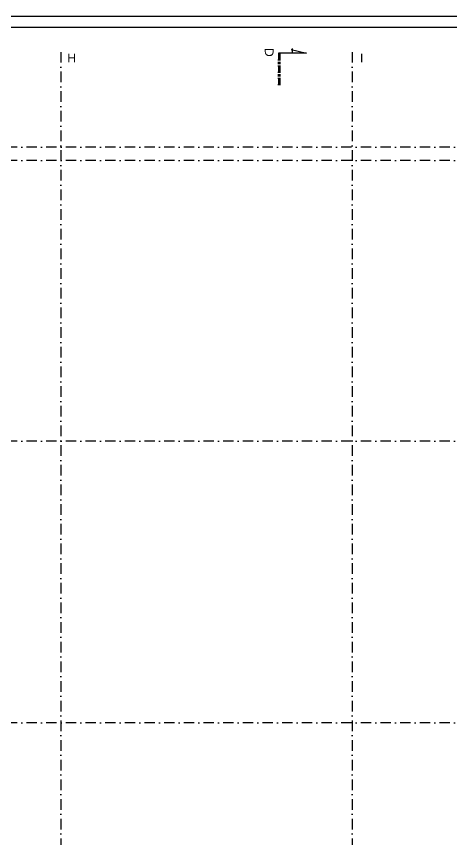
# Model space of a CAD drawing. Extents: x 4511820 to 5180432, y -1526536 to -944957.
# Drawn here: x 5013183 to 5023096, y -1414598 to -1395841 of the extents above; entities that cross this region are included whole.
import ezdxf

# ---------------------------------------------------------------- set-up
doc = ezdxf.new("R2010")
doc.units = 0
doc.header["$MEASUREMENT"] = 0
doc.linetypes.add('BODKOCIARKOVANA_3', pattern=[5.6, 3, -1.3, 0, -1.3])
doc.layers.add('osi', color=253, linetype='CONTINUOUS')
doc.layers.add('TENKÁ', color=7, linetype='CONTINUOUS')
doc.styles.add('styl1', font='arial.ttf')

msp = doc.modelspace()

# ---------------------------------------------------------------- hatches: boundary and pattern name
at = {"layer": 'TENKÁ'}
h = msp.add_hatch(color=256, dxfattribs=at)
h.dxf.hatch_style = 1
h.paths.add_polyline_path([(5019182.125, -1396829.501), (5019182.125, -1396675.876), (5019156.25, -1396675.876), (5019156.25, -1396829.501)])
h = msp.add_hatch(color=256, dxfattribs=at)
h.dxf.hatch_style = 1
h.paths.add_polyline_path([(5019182.125, -1396884.376), (5019156.25, -1396884.376), (5019156.25, -1396914.626), (5019182.125, -1396914.626)])
h = msp.add_hatch(color=256, dxfattribs=at)
h.dxf.hatch_style = 1
h.paths.add_polyline_path([(5019182.125, -1397110.626), (5019182.125, -1396969.501), (5019156.25, -1396969.501), (5019156.25, -1397110.626)])
h = msp.add_hatch(color=256, dxfattribs=at)
h.dxf.hatch_style = 1
h.paths.add_polyline_path([(5019182.125, -1397165.501), (5019156.25, -1397165.501), (5019156.25, -1397195.751), (5019182.125, -1397195.751)])
h = msp.add_hatch(color=256, dxfattribs=at)
h.dxf.hatch_style = 1
h.paths.add_polyline_path([(5019182.125, -1397250.626), (5019156.25, -1397250.626), (5019156.25, -1397391.751), (5019182.125, -1397391.751)])

# ---------------------------------------------------------------- linework, layer by layer
at = {"layer": 'osi', "linetype": 'BODKOCIARKOVANA_3', "ltscale": 80}
for p, q in [((5014191, -1396650.857), (5014191, -1434168.048)), ((5020831, -1396650.857), (5020831, -1434168.048)), ((5041881, -1398823.048), (4978211, -1398823.048)), ((5041881, -1399123.048), (4978211, -1399123.048)), ((5041881, -1405518.048), (4978211, -1405518.048)), ((5041881, -1411938.048), (4978211, -1411938.048))]:
    msp.add_line(p, q, dxfattribs=at)
at = {"layer": 'TENKÁ', "color": 7}
for p, q in [((5054537, -1395840.921), (4975746, -1395840.921)), ((5054287, -1396090.921), (4975996, -1396090.921))]:
    msp.add_line(p, q, dxfattribs=at)
at = {"layer": 'TENKÁ'}
for p, q in [((5019441.25, -1396592.751), (5019789.875, -1396675.876)), ((5019472.375, -1396675.876), (5019472.375, -1396572.626)), ((5019140, -1396829.501), (5019197, -1396829.501)), ((5019789.875, -1396675.876), (5019154.875, -1396675.876)), ((5019156.25, -1396675.876), (5019156.25, -1396842.001)), ((5019182.125, -1396675.876), (5019182.125, -1396842.001)), ((5019140, -1396884.376), (5019197, -1396884.376)), ((5019140, -1396914.626), (5019197, -1396914.626)), ((5019140, -1396969.501), (5019197, -1396969.501)), ((5019156.25, -1396871.876), (5019156.25, -1396927.126)), ((5019156.25, -1396957.001), (5019156.25, -1397123.126)), ((5019182.125, -1396871.876), (5019182.125, -1396927.126)), ((5019182.125, -1396957.001), (5019182.125, -1397123.126)), ((5019140, -1397110.626), (5019197, -1397110.626)), ((5019140, -1397165.501), (5019197, -1397165.501)), ((5019140, -1397195.751), (5019197, -1397195.751)), ((5019156.25, -1397153.001), (5019156.25, -1397208.251)), ((5019182.125, -1397153.001), (5019182.125, -1397208.251)), ((5019140, -1397250.626), (5019197, -1397250.626)), ((5019140, -1397391.751), (5019197, -1397391.751)), ((5019156.25, -1397238.126), (5019156.25, -1397404.251)), ((5019182.125, -1397238.126), (5019182.125, -1397404.251))]:
    msp.add_line(p, q, dxfattribs=at)

# ---------------------------------------------------------------- texts
at = {"layer": 'TENKÁ', "ltscale": 0.25, "style": 'styl1'}
msp.add_text('D', height=200, rotation=270, dxfattribs=at).set_placement((5018841.683, -1396557.14))
for s, p in [('H', (5014340.054, -1396885.357)), ('I', (5021010.054, -1396885.357))]:
    msp.add_text(s, height=200, dxfattribs=at).set_placement(p)

doc.saveas('drawing.dxf')
